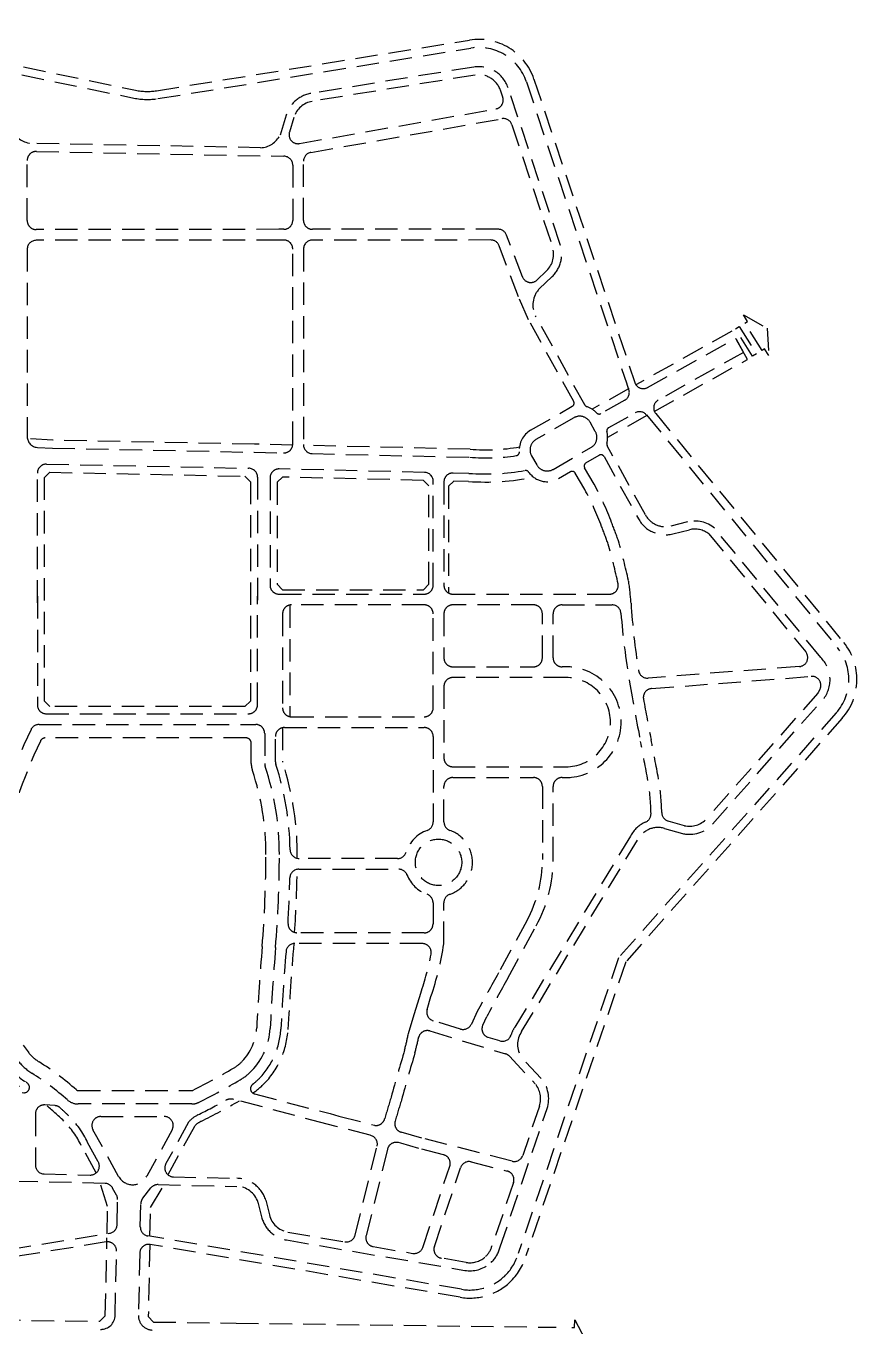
# Model space of a CAD drawing. Header units: metres. Extents: x 566243 to 572707, y 2062953 to 2068466.
# Drawn here: x 570353 to 570817, y 2064843 to 2065569 of the extents above; entities that cross this region are included whole.
import ezdxf

# ---------------------------------------------------------------- set-up
doc = ezdxf.new("R2010")
doc.units = ezdxf.units.M
doc.linetypes.add('HIDDEN', pattern=[0.375, 0.25, -0.125])
doc.layers.add('LogDg phu', color=7, linetype='CONTINUOUS')
doc.layers.add('ViaHeSphu', color=32, linetype='CONTINUOUS')

msp = doc.modelspace()

# ---------------------------------------------------------------- linework, layer by layer
at = {"layer": 'LogDg phu', "linetype": 'HIDDEN', "ltscale": 50}
for points in [[(570240.436, 2065564.784), (570413.14, 2065528.933, 0.0914807), (570426.584, 2065528.634), (570601.381, 2065556.884, -0.3661918), (570632.373, 2065538.105), (570688.454, 2065369.303, 0.0201786), (570689.51, 2065366.506, -0.3831493), (570687.343, 2065360.185), (570673.99, 2065352.74, -0.3477921), (570671.54, 2065353.137, 0.1288974), (570666.152, 2065356.619, -0.1896057), (570665.025, 2065357.554), (570637.571, 2065407.347, -0.3282443), (570639.605, 2065422.346), (570646.828, 2065429.3, 0.2885701), (570651.258, 2065447.186), (570622.184, 2065534.7, 0.3657149), (570603.077, 2065546.276), (570512.038, 2065531.562, 0.2863671), (570498.25, 2065519.409), (570494.822, 2065508.309, -0.2775962), (570483.856, 2065501.218), (570356.333, 2065503.681, -0.2794775), (570345.162, 2065510.757)], [(570241.354, 2065569.189), (570414.054, 2065533.339, 0.0914807), (570425.866, 2065533.076), (570600.669, 2065561.327, -0.3663171), (570636.641, 2065539.531), (570692.932, 2065370.096, 0.4703871), (570700.112, 2065367.306), (570749.336, 2065394.754), (570753.719, 2065386.893), (570706.077, 2065360.327, 0.4675687), (570704.647, 2065352.788), (570809.66, 2065224.86, -0.3689857), (570808.83, 2065182.575), (570687.873, 2065046.488), (570632.133, 2064882.26, -0.1342598), (570623.189, 2064867.596, -0.2350324), (570595.43, 2064859.176), (570422.28, 2064888.657, 0.4580011), (570416.442, 2064883.836), (570415.694, 2064849.043, 0.4165971), (570423.586, 2064840.872)], [(570612.73, 2064878.685, 0.1386526), (570617.567, 2064886.771), (570643.972, 2064964.567, 0.2646516), (570640.64, 2064981.414), (570629.705, 2064993.143, -0.3092383), (570629.734, 2065007.608), (570694.522, 2065114.567, -0.3588411), (570709.534, 2065121.067), (570719.514, 2065118.205, 0.2750568), (570736.396, 2065123.497), (570798.742, 2065193.796, 0.368632), (570796.784, 2065216.523), (570737.534, 2065288.701, 0.2386063), (570722.391, 2065292.191), (570713.102, 2065289.914, -0.3373625), (570698.875, 2065296.159), (570677.565, 2065334.808, -0.192418), (570677.382, 2065336.281, 0.1275192), (570677.4, 2065342.63, -0.3405605), (570678.364, 2065344.874), (570693.208, 2065353.151, -0.3627982), (570699.507, 2065351.956), (570806.182, 2065222.005, -0.3689857), (570805.467, 2065185.565), (570683.905, 2065048.797), (570627.837, 2064883.604, -0.1351729), (570620.102, 2064870.87, -0.2350024), (570596.182, 2064863.613), (570420.917, 2064893.454, -0.371741), (570416.757, 2064898.491), (570417.036, 2064911.448, -0.1633216), (570418.113, 2064914.442), (570422.674, 2064920.21, -0.2352466), (570426.708, 2064922.108), (570470.579, 2064921.123, -0.3190884), (570482.473, 2064912.21), (570484.509, 2064904.049, 0.2982216), (570498.359, 2064891.166), (570597.976, 2064874.205, 0.2209493), (570612.046, 2064878.073)], [(570359.23, 2065247.118), (570359.23, 2065319.482, -0.4201402), (570364.331, 2065324.481), (570477.314, 2065322.199, -0.4083117), (570482.213, 2065317.2), (570482.213, 2065247.118)], [(570689.454, 2065259.486, 0.0127318), (570683.796, 2065281.666, 0.011365), (570680.024, 2065291.813, 0.0351023), (570670.24, 2065313.289), (570664.941, 2065322.465, -0.4146288), (570665.675, 2065325.199), (570673.056, 2065329.448, -0.4196355), (570675.805, 2065328.68), (570694.936, 2065293.982, 0.3375898), (570714.166, 2065285.542), (570723.466, 2065287.822, -0.2305058), (570734.346, 2065285.492), (570788.418, 2065219.621, -0.6069553), (570784.934, 2065211.463), (570700.359, 2065205.017, -0.3906764), (570695.041, 2065209.221, -0.0229122), (570690.838, 2065246.829, 0.0214097), (570689.462, 2065259.487)], [(570359.23, 2065250.745), (570359.23, 2065190.087, 0.4142136), (570364.23, 2065185.087), (570477.213, 2065185.087, 0.4142136), (570482.213, 2065190.087), (570482.213, 2065250.745)], [(570685.222, 2065241.266, 0.0231375), (570690.021, 2065202.796, 0.0061489), (570696.166, 2065169.526, -0.0043536), (570700.274, 2065147.729, -0.0420527), (570702.007, 2065129.24, -0.3005159), (570699.012, 2065124.613, 0.170428), (570690.596, 2065116.771), (570625.946, 2065010.042, 0.0713042), (570623.803, 2065005.621, -0.4097798), (570617.591, 2065002.356), (570611.127, 2065004.313, -0.4555772), (570608.037, 2065011.197), (570610.271, 2065016.03, -0.0062344), (570622.121, 2065037.398), (570637.937, 2065066.653, 0.1245425), (570647.322, 2065103.748), (570647.322, 2065144.474, -0.4142136), (570652.322, 2065149.474), (570654.417, 2065149.474, 1), (570654.417, 2065211.3), (570652.322, 2065211.3, -0.4142136), (570647.322, 2065216.3), (570647.322, 2065240.878, -0.4142136), (570652.322, 2065245.878), (570680.237, 2065245.878, -0.3915977), (570685.222, 2065241.266)], [(570708, 2065129.883, 0.0407929), (570706.18, 2065148.788, 0.0043536), (570702.053, 2065170.688, -0.0041964), (570697.789, 2065193.279, -0.4444447), (570702.33, 2065199.15), (570791.539, 2065205.95, -0.5574076), (570796.549, 2065199.076, -0.0541622), (570795.206, 2065196.592), (570733.036, 2065126.492, -0.2728346), (570720.646, 2065122.562), (570711.621, 2065125.149, -0.3305846), (570708, 2065129.883)], [(570486.469, 2065155.768, -0.0812345), (570494.422, 2065106.427, -0.0193742), (570492.286, 2065054.451, 0.0063052), (570489.244, 2065009.246, -0.1784981), (570479.123, 2064985.823, -0.070472), (570472.563, 2064980.637, -0.0142873), (570449.614, 2064968.11, -0.1183206), (570445.53, 2064967.129), (570382.029, 2064967.129, -0.1842987), (570376.034, 2064969.417, 0.0425925), (570356.218, 2064984.291, -0.088343), (570348.154, 2064991.58, -0.1747533), (570328.106, 2065053.4), (570329.899, 2065094.732, -0.0595247), (570331.019, 2065105.556, -0.0569088), (570355.689, 2065176.259, -0.2879293), (570360.193, 2065179.087), (570481.213, 2065179.087, -0.4142136), (570486.213, 2065174.087), (570486.213, 2065157.35, 0.0806511), (570486.469, 2065155.768)], [(570492.46, 2065156.761, -0.0791598), (570492.213, 2065158.315), (570492.213, 2065172.387, -0.4142136), (570497.213, 2065177.387), (570575.341, 2065177.387, -0.4142136), (570580.341, 2065172.387), (570580.341, 2065124.678, -0.317875), (570577.007, 2065119.963, 0.2362877), (570565.232, 2065107.748, -0.3280154), (570560.46, 2065104.239), (570505.404, 2065104.239, -0.4098864), (570500.404, 2065109.165, 0.0754387), (570492.46, 2065156.761)], [(570589.598, 2065084.208, 0.7074488), (570589.667, 2065119.953, -0.317425), (570586.341, 2065124.665), (570586.341, 2065144.474, -0.4142136), (570591.341, 2065149.474), (570636.322, 2065149.474, -0.4142136), (570641.322, 2065144.474), (570641.322, 2065103.748, -0.1245425), (570632.659, 2065069.507), (570616.876, 2065040.313, 0.0062631), (570604.902, 2065018.713), (570601.65, 2065011.681, -0.3740254), (570595.663, 2065008.994), (570580.254, 2065013.659, -0.4136769), (570576.914, 2065019.884), (570579.112, 2065027.193, 0.0433896), (570586.253, 2065056.53), (570586.253, 2065079.489, -0.3185007), (570589.598, 2065084.208)], [(570565.711, 2065095.087, 0.2153949), (570576.937, 2065084.247, -0.3167989), (570580.253, 2065079.539), (570580.253, 2065067.701, -0.4146328), (570575.246, 2065062.701), (570504.233, 2065062.803, -0.4311498), (570499.248, 2065068.097, 0.0093257), (570500.265, 2065093.347, -0.4078997), (570505.264, 2065098.239), (570561.065, 2065098.239, -0.3072077), (570565.711, 2065095.087)], [(570566.429, 2065005.929), (570569.966, 2065017.613), (570573.395, 2065029.017, 0.0334311), (570579.158, 2065050.747, 0.4713202), (570574.257, 2065056.703), (570503.118, 2065056.805, 0.3917269), (570498.126, 2065052.198, 0.0060566), (570495.235, 2065008.919, -0.1784981), (570483.467, 2064981.684, -0.0376155), (570479.474, 2064978.078, 0.6218474), (570480.549, 2064972.805), (570522.706, 2064961.725), (570527.699, 2064960.42), (570547.483, 2064955.249, 0.416425), (570553.273, 2064959.06, -0.0029669), (570556.847, 2064970.958, -0.0043914), (570564.378, 2064997.281, 0.0075007), (570566.371, 2065005.707)], [(570330.903, 2065008.782, 0.2813714), (570326.606, 2065011.737), (570293.003, 2065013.544, 0.4310154), (570289.842, 2065010.538), (570289.935, 2064982.298, 0.3933901), (570294.594, 2064977.326), (570351.629, 2064973.424, 0.7792404), (570353.433, 2064978.955, 0.000836), (570353.037, 2064979.203, -0.088343), (570343.412, 2064987.903, -0.0599809), (570330.903, 2065008.782)], [(570572.172, 2065004.191), (570572.289, 2065004.577, -0.4142136), (570578.523, 2065007.914), (570620.781, 2064995.122, -0.1323829), (570622.99, 2064993.746), (570637.286, 2064978.412, -0.2628025), (570639.706, 2064966.002), (570630.344, 2064938.416, -0.39194), (570624.369, 2064935.179), (570573.962, 2064948.081), (570562.513, 2064951.344, -0.4166883), (570559.087, 2064957.564, -0.0029379), (570562.608, 2064969.278, -0.0044242), (570570.166, 2064995.695, 0.0076038), (570572.23, 2065004.413)], [(570609.136, 2064881.505, -0.2208632), (570598.726, 2064878.642), (570584.891, 2064880.997, -0.4597215), (570580.987, 2064887.506), (570595.652, 2064931.54, -0.393591), (570601.635, 2064934.804), (570621.691, 2064929.671, -0.4368435), (570625.186, 2064923.22), (570613.256, 2064888.072, -0.1412904), (570609.642, 2064881.958)], [(570213.676, 2064864.892), (570399.58, 2064894.925, 0.3619543), (570403.781, 2064899.753), (570404.081, 2064913.717, 0.1314592), (570403.467, 2064916.228), (570401.302, 2064920.179, 0.2678968), (570397.03, 2064922.774), (570343.736, 2064923.971, 0.3019846)], [(570394.587, 2064841.259, 0.411834), (570402.692, 2064849.087), (570403.464, 2064885.014, 0.4684781), (570397.668, 2064890.057), (570214.504, 2064860.467, -0.3530161)]]:
    msp.add_lwpolyline(points, format="xyb", dxfattribs=at)
for points in [[(570617.916, 2065533.272, 0.3653537), (570603.786, 2065541.832), (570512.766, 2065527.122, 0.2865679), (570502.556, 2065518.102), (570500.039, 2065509.949, 0.5610475), (570505.686, 2065503.55), (570615.323, 2065522.912, 0.4576382), (570619.198, 2065529.413)], [(570621.332, 2065452.451, 0.3119101), (570616.654, 2065455.681), (570512.894, 2065455.651, -0.4142993), (570507.892, 2065460.651), (570507.892, 2065493.653, -0.3638942), (570512.023, 2065498.576), (570618.683, 2065517.413, -0.3720826), (570624.297, 2065514.066), (570646.986, 2065445.772, -0.2884927), (570643.706, 2065432.542), (570638.289, 2065427.326, -0.5384049), (570630.145, 2065429.158)], [(570501.892, 2065460.648, -0.4142136), (570496.892, 2065455.648), (570494.097, 2065455.648), (570358.583, 2065455.51, -0.4145132), (570353.577, 2065460.51), (570353.577, 2065494.136, -0.4198811), (570358.674, 2065499.135), (570496.989, 2065496.463, -0.4085687), (570501.892, 2065491.464)], [(570501.892, 2065444.648, 0.4142136), (570496.892, 2065449.648), (570494.1, 2065449.648), (570358.572, 2065449.51, 0.413914), (570353.577, 2065444.51), (570353.577, 2065339.863, 0.3984844), (570359.254, 2065333.872), (570367.716, 2065333.415), (570480.425, 2065331.138), (570496.776, 2065330.756, 0.4210726), (570501.892, 2065335.755)], [(570658.809, 2065359.508), (570633.626, 2065405.182), (570627.975, 2065417.937), (570617.188, 2065446.449, 0.3119101), (570612.51, 2065449.68), (570512.891, 2065449.651, 0.4141278), (570507.892, 2065444.651), (570507.892, 2065335.381, 0.4073876), (570512.776, 2065330.382), (570600.733, 2065328.327, 0.0553868), (570626.774, 2065329.242, 0.396061), (570628.477, 2065331.388, -0.2907659), (570634.771, 2065343.405), (570658.055, 2065356.809, 0.4088123)], [(570668.464, 2065333.728, 0.4142136), (570670.909, 2065342.808), (570667.967, 2065347.919, 0.4142136), (570658.886, 2065350.364), (570637.765, 2065338.205, 0.4142136), (570635.319, 2065329.124), (570638.262, 2065324.013, 0.4142136), (570647.342, 2065321.568)], [(570575.458, 2065319.915), (570494.329, 2065321.811, 0.4210726), (570489.213, 2065316.812), (570489.213, 2065256.878, 0.4142136), (570494.213, 2065251.878), (570575.341, 2065251.878, 0.4142136), (570580.341, 2065256.878), (570580.341, 2065314.917, 0.4073876)], [(570659.738, 2065319.476, 0.4137984), (570657.008, 2065320.209), (570650.336, 2065316.368, -0.3889626), (570633.651, 2065320.091, 0.2918454), (570631.664, 2065320.916, -0.0620849), (570600.292, 2065319.335), (570591.458, 2065319.542, 0.4210726), (570586.341, 2065314.543), (570586.341, 2065256.878, 0.4142136), (570591.341, 2065251.878), (570678.73, 2065251.878, 0.4570739), (570683.678, 2065257.596, 0.0151571), (570678.07, 2065279.867, 0.0112475), (570674.425, 2065289.655, 0.035081), (570665.005, 2065310.357)], [(570580.341, 2065240.878, 0.4142136), (570575.341, 2065245.878), (570501.213, 2065245.878, 0.4142136), (570496.213, 2065240.878), (570496.213, 2065188.387, 0.4142136), (570501.213, 2065183.387), (570575.341, 2065183.387, 0.4142136), (570580.341, 2065188.387)], [(570641.322, 2065216.3), (570641.322, 2065240.878, 0.4142136), (570636.322, 2065245.878), (570591.341, 2065245.878, 0.4142136), (570586.341, 2065240.878), (570586.341, 2065216.3, 0.4142136), (570591.341, 2065211.3), (570636.322, 2065211.3, 0.4142136)], [(570654.417, 2065205.3), (570591.341, 2065205.3, 0.4142136), (570586.341, 2065200.3), (570586.341, 2065160.474, 0.4142136), (570591.341, 2065155.474), (570654.417, 2065155.474, 1)], [(570470.686, 2064925.622, -0.3217221), (570486.806, 2064913.432), (570488.876, 2064905.132, 0.2982908), (570499.116, 2064895.602), (570531.046, 2064890.165, 0.392716), (570536.738, 2064893.893), (570549.026, 2064943.545, 0.4102663), (570545.439, 2064949.583), (570545.112, 2064949.667), (570526.182, 2064954.615), (570521.185, 2064955.921), (570468.825, 2064969.683, 0.1916913), (570464.421, 2064969.144, -0.0094927), (570448.821, 2064960.991, 0.1021267), (570443.63, 2064956.911), (570431.041, 2064933.807, 0.5617494), (570435.319, 2064926.416)], [(570387.318, 2064945.694, 0.0886881), (570376.81, 2064960.474, 0.011751), (570372.016, 2064964.961, 0.1666423), (570369.027, 2064966.219), (570363.492, 2064966.598, 0.4343667), (570358.15, 2064961.609), (570358.15, 2064933.037, 0.4076539), (570363.038, 2064928.039), (570388.757, 2064927.461, 0.5774154), (570393.254, 2064934.863)], [(570404.56, 2064926.718), (570390.306, 2064952.726, -0.5699565), (570394.691, 2064960.129), (570430.132, 2064960.129, -0.5691557), (570434.523, 2064952.737), (570420.355, 2064926.737, -0.5930987)], [(570589.6, 2064932.358, 0.4351413), (570586.096, 2064938.781), (570572.395, 2064942.288), (570562.203, 2064945.193), (570560.918, 2064945.53, 0.4181718), (570554.798, 2064941.894), (570542.848, 2064893.603, 0.436043), (570546.862, 2064887.472), (570568.932, 2064883.715, 0.3701244), (570574.516, 2064887.064)]]:
    msp.add_lwpolyline(points, format="xyb", close=True, dxfattribs=at)
for points in [[(570755.873, 2065404.166), (570753.591, 2065407.813), (570766.924, 2065400.405), (570767.733, 2065385.21), (570765.452, 2065388.856), (570764.063, 2065387.988), (570754.484, 2065403.297)], [(570758.787, 2065384.708), (570749.228, 2065399.988), (570751.29, 2065401.322), (570760.87, 2065386.012)], [(570659.34, 2064842.318), (570659.395, 2064846.613), (570666.587, 2064833.185), (570659.052, 2064819.988), (570659.108, 2064824.283), (570657.472, 2064824.304), (570657.704, 2064842.339)]]:
    msp.add_lwpolyline(points, close=True, dxfattribs=at)
msp.add_circle((570583.323, 2065102.093), 12.954, dxfattribs=at)
at = {"layer": 'ViaHeSphu', "linetype": 'HIDDEN', "ltscale": 50}
for points in [[(570703.752, 2065353.878), (570755.911, 2065382.963), (570747.145, 2065398.684), (570693.575, 2065368.813)], [(570689.496, 2065366.538), (570669.134, 2065355.184)], [(570699.758, 2065351.651), (570677.796, 2065339.405)], [(570501.854, 2065335.139), (570480.523, 2065335.637), (570367.882, 2065337.912), (570353.695, 2065338.679)], [(570500.213, 2065245.535), (570500.213, 2065183.488)], [(570398.171, 2064894.697), (570398.498, 2064909.904), (570394.355, 2064922.834)], [(570422.146, 2064893.245), (570422.493, 2064909.388), (570430.021, 2064922.034)], [(570262.315, 2064847.527), (570394.119, 2064845.766), (570397.183, 2064848.725), (570398.122, 2064892.41)], [(570422.048, 2064888.691), (570421.182, 2064848.404), (570424.117, 2064845.365), (570470.236, 2064844.749), (570649.047, 2064842.433)]]:
    msp.add_lwpolyline(points, dxfattribs=at)
for points in [[(570628.539, 2065334.076, -0.0610561), (570600.957, 2065332.823), (570507.907, 2065334.997)], [(570636.393, 2065317.242, -0.0695448), (570600.075, 2065314.839), (570591.84, 2065315.031), (570588.841, 2065312.101), (570588.841, 2065252.548)], [(570479.355, 2065153.395, -0.0806511), (570478.713, 2065157.35), (570478.713, 2065168.587, 0.4142136), (570475.713, 2065171.587), (570363.667, 2065171.587, 0.2908501), (570360.951, 2065169.861, 0.0542054), (570338.335, 2065103.904, 0.0609108), (570337.402, 2065094.639), (570335.601, 2065053.117, 0.1746365), (570354.08, 2064996.176, 0.088343), (570360.194, 2064990.65, -0.0425925), (570381.03, 2064975.011, 0.1842987), (570382.029, 2064974.629), (570445.53, 2064974.629, 0.1183206), (570446.21, 2064974.793, 0.0142873), (570468.783, 2064987.114, 0.070472), (570473.693, 2064990.996, 0.1784981), (570481.755, 2065009.655, -0.0063052), (570484.81, 2065055.049, 0.0193742), (570486.922, 2065106.444, 0.0812345), (570479.355, 2065153.395)], [(570496.213, 2065177.286), (570496.213, 2065158.315, 0.0791598), (570496.262, 2065158.004, -0.0828937), (570504.404, 2065104.34)], [(570502.936, 2065062.976, 0.0129178), (570504.353, 2065098.156)], [(570502.506, 2065056.768, 0.0067424), (570499.229, 2065008.7, -0.1784981), (570486.364, 2064978.925, -0.0556473), (570479.598, 2064973.244)], [(570353.812, 2064974.161, -0.1088682), (570340.251, 2064985.452, -0.0719556), (570325.304, 2065011.807)], [(570472.08, 2064968.827, -0.0130051), (570450.607, 2064957.412, 0.0943982), (570446.935, 2064954.615), (570432.209, 2064927.591)], [(570392.101, 2064928.644), (570383.752, 2064943.879, 0.0893138), (570374.008, 2064957.619, 0.024846), (570363.93, 2064966.568)]]:
    msp.add_lwpolyline(points, format="xyb", dxfattribs=at)
for points in [[(570363.23, 2065317.002), (570366.23, 2065319.942), (570475.213, 2065317.741), (570478.213, 2065314.68), (570478.213, 2065192.087), (570475.213, 2065189.087), (570366.23, 2065189.087), (570363.23, 2065192.087)], [(570496.212, 2065317.266), (570493.213, 2065314.336), (570493.213, 2065257.378), (570496.213, 2065254.378), (570574.841, 2065254.378), (570577.841, 2065257.378), (570577.841, 2065312.358), (570574.842, 2065315.429)]]:
    msp.add_lwpolyline(points, close=True, dxfattribs=at)

doc.saveas('drawing.dxf')
